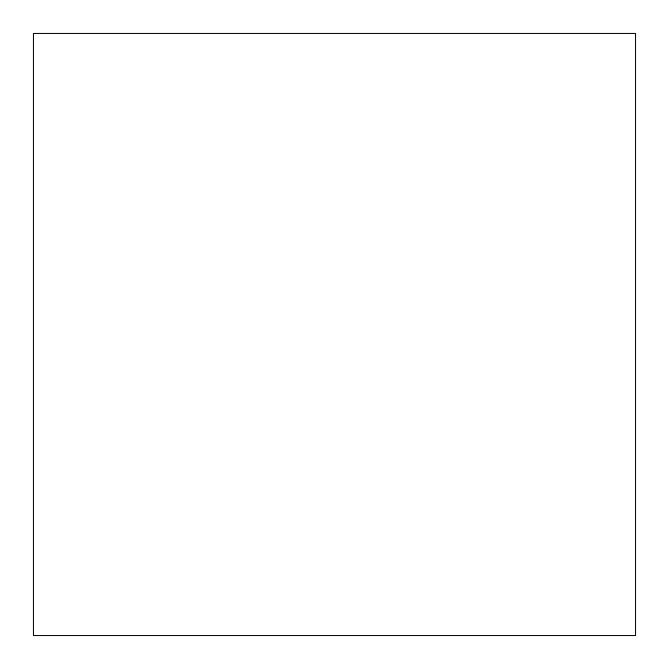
<?xml version="1.0" encoding="UTF-8"?>
<svg xmlns="http://www.w3.org/2000/svg" width="669" height="669" viewBox="0 0 669 669"><rect width="100%" height="100%" fill="white"/><g stroke="black" fill="none" stroke-linecap="round" stroke-linejoin="round"><path stroke-width="1" d="M635.55 33.45L33.45 33.45L33.45 635.55L635.55 635.55L635.55 33.45"/></g></svg>
